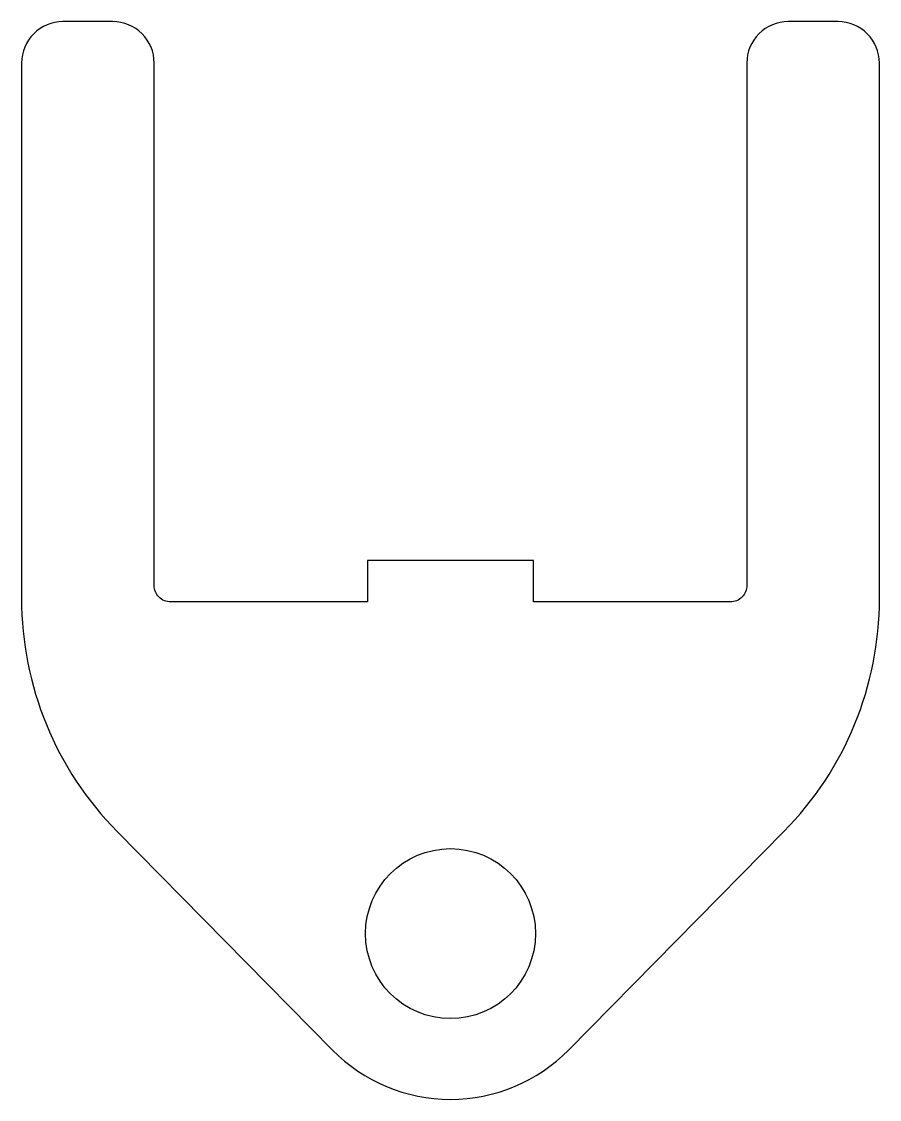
# Model space of a CAD drawing. Extents: x -52 to 52, y -96 to 34.
import ezdxf

# ---------------------------------------------------------------- set-up
doc = ezdxf.new("R2010")
doc.units = 0

msp = doc.modelspace()

# ---------------------------------------------------------------- linework, layer by layer
at = {"layer": '1'}
msp.add_lwpolyline([(51.75, 29.25, 0.414214), (46.75, 34.25), (40.75, 34.25, 0.414214), (35.75, 29.25), (35.75, -33.75, -0.414214), (33.75, -35.75), (10, -35.75), (10, -30.75), (-10, -30.75), (-10, -35.75), (-33.75, -35.75, -0.414214), (-35.75, -33.75), (-35.75, 29.25, 0.414214), (-40.75, 34.25), (-46.75, 34.25, 0.414214), (-51.75, 29.25), (-51.75, -35.35, 0.197078), (-40.23, -63.43), (-14.24, -89.79, 0.418357), (14.24, -89.79), (40.23, -63.43, 0.197078), (51.75, -35.35)], format="xyb", close=True, dxfattribs=at)
msp.add_circle((0, -75.75), 10.25, dxfattribs=at)

doc.saveas('drawing.dxf')
